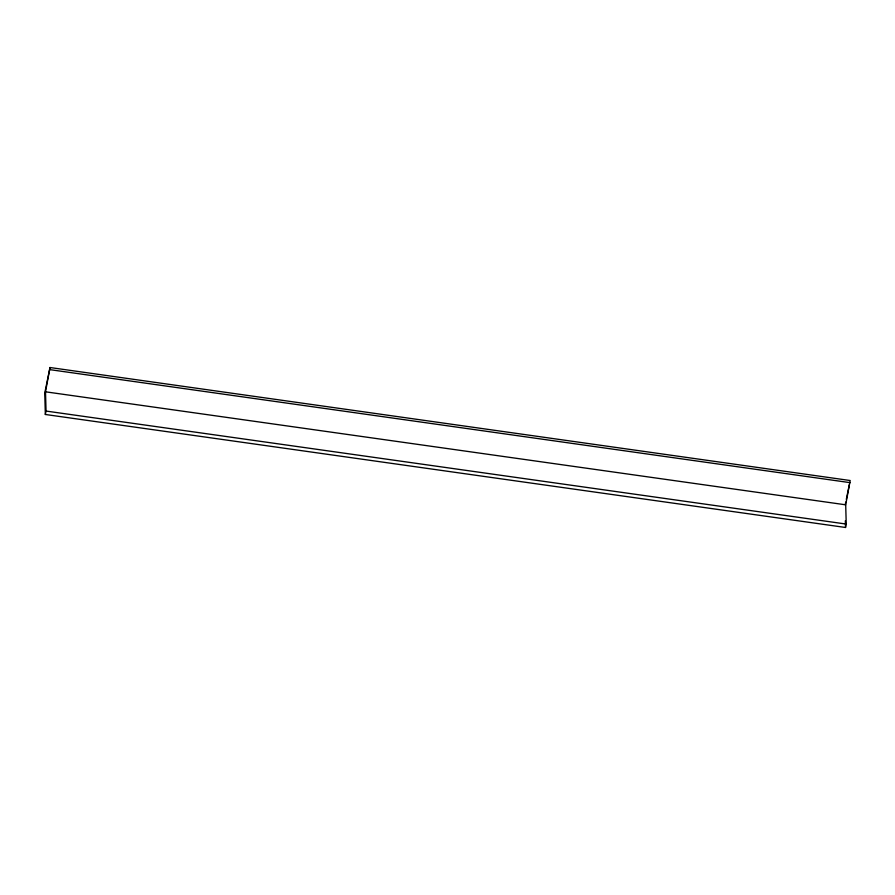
<?xml version="1.0" encoding="UTF-8"?>
<svg xmlns="http://www.w3.org/2000/svg" width="895" height="895" viewBox="0 0 895 895"><rect width="100%" height="100%" fill="white"/><g stroke="black" fill="none" stroke-linecap="round" stroke-linejoin="round"><path stroke-width="1.34" d="M50.008 367.521L44.75 393.073L45.343 414.474L845.529 527.479L846.234 524.067L845.697 504.814L850.194 480.525L50.008 367.521L45.511 391.809L46.048 411.062L45.343 414.474M845.204 504.735L845.764 502.039M846.312 499.354L849.355 484.564M50.064 369.669L850.25 482.673M45.511 391.809L845.697 504.814M46.048 411.062L846.234 524.067M845.339 520.789L845.529 527.479"/></g></svg>
